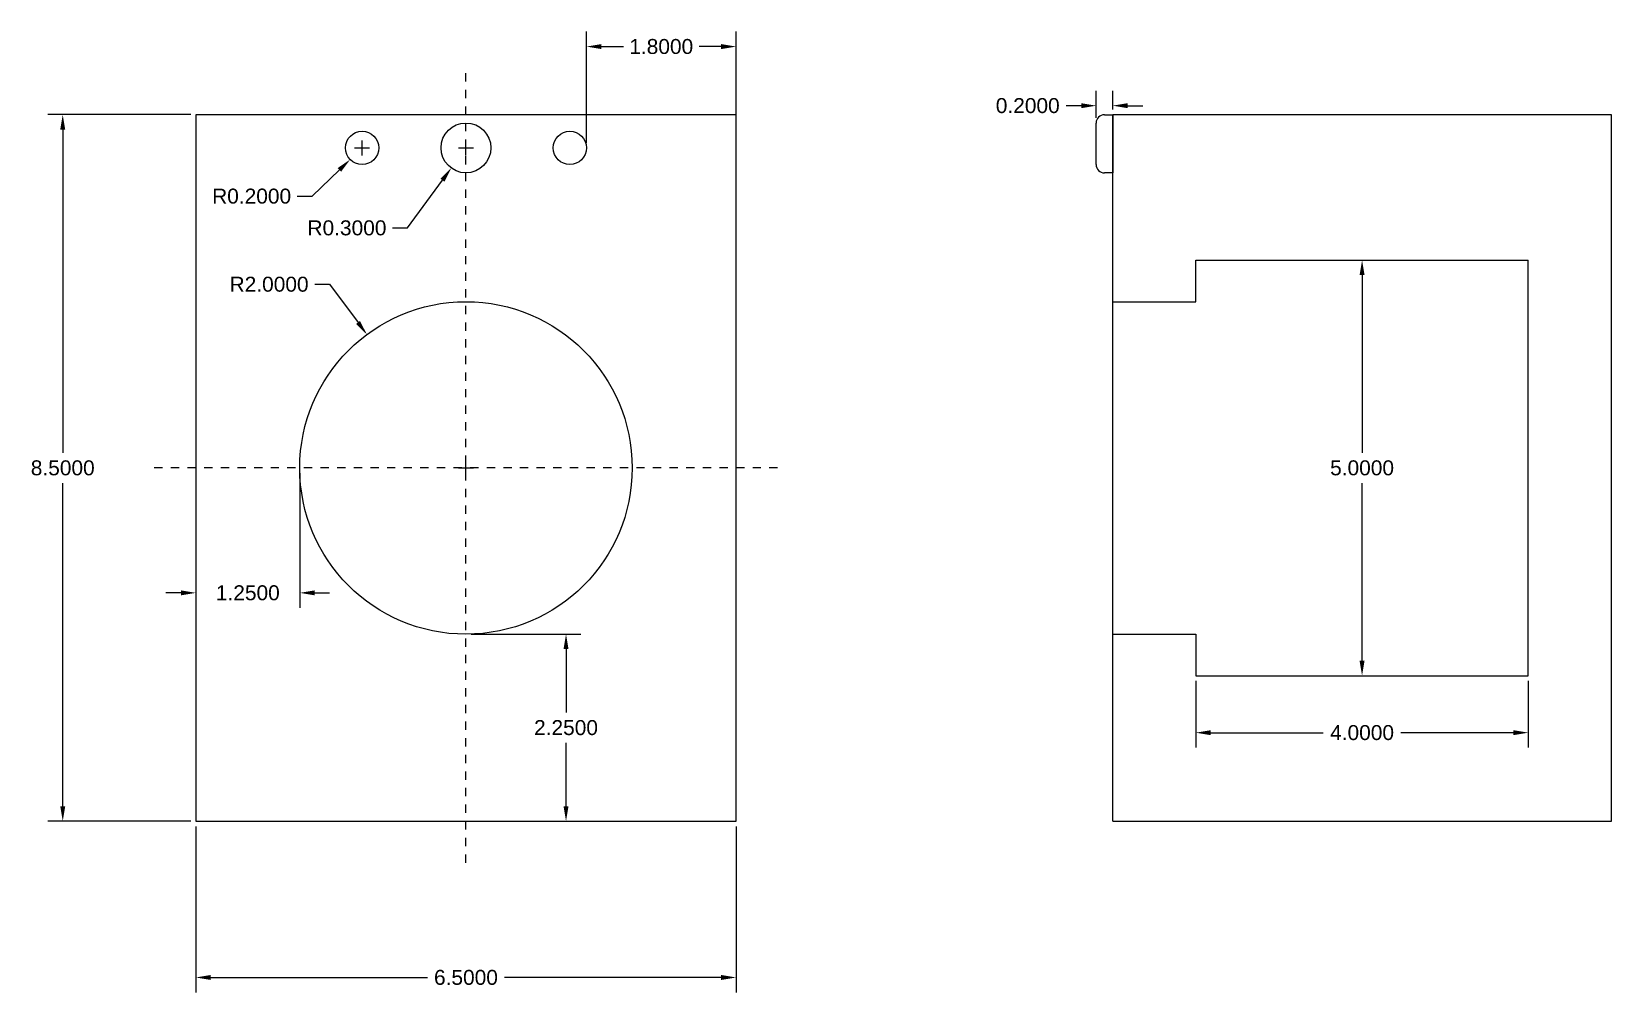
# Model space of a CAD drawing. Header units: millimetres. Extents: x 39.8 to 58.8, y 43.9 to 55.4.
import ezdxf

# ---------------------------------------------------------------- set-up
doc = ezdxf.new("R2010")
doc.units = ezdxf.units.MM
doc.header["$MEASUREMENT"] = 0
doc.linetypes.add('ACAD_ISO10W100', pattern=[18, 12, -3, 0, -3])
for name, color, linetype in [('butoane', 210, 'Continuous'), ('cuva', 130, 'Continuous'), ('dimensiuni', 50, 'Continuous'), ('masina', 170, 'Continuous'), ('mid', 80, 'ACAD_ISO10W100')]:
    doc.layers.add(name, color=color, linetype=linetype)
doc.styles.get("Standard").update_dxf_attribs({"font": 'arial.ttf'})
doc.dimstyles.get("Standard").update_dxf_attribs({"dimtxt": 0.18, "dimasz": 0.18, "dimexe": 0.18, "dimexo": 0.0625, "dimgap": 0.09, "dimtad": 0, "dimtih": 1, "dimtoh": 1, "dimdec": 4, "dimzin": 0, "dimdsep": 46, "dimtxsty": 'Standard', "dimcen": 0.09, "dimadec": 0, "dimazin": 0, "dimtfac": 1, "dimtdec": 4, "dimtofl": 0, "dimtmove": 0, "dimatfit": 3, "dimfxl": 1, "dimtolj": 1, "dimtzin": 0, "dimarcsym": 0})

# ---------------------------------------------------------------- blocks, each defined once
blk = doc.blocks.new('*D3')
at = {"layer": 'Defpoints', "color": 0, "transparency": 16777216}
for p in [(41.753, 54.42), (40.151, 45.92), (41.753, 45.92)]:
    blk.add_point(p, dxfattribs=at)
at = {"layer": 'dimensiuni', "color": 0, "lineweight": -2, "transparency": 16777216}
for p, q in [((41.691, 54.42), (39.971, 54.42)), ((40.151, 54.24), (40.151, 50.351)), ((40.151, 46.1), (40.151, 49.988)), ((41.691, 45.92), (39.971, 45.92))]:
    blk.add_line(p, q, dxfattribs=at)
at = {"layer": 'dimensiuni', "color": 0, "transparency": 16777216}
for points in [[(40.121, 54.24), (40.181, 54.24), (40.151, 54.42)], [(40.121, 46.1), (40.181, 46.1), (40.151, 45.92)]]:
    blk.add_solid(points, dxfattribs=at)
at = {"layer": 'dimensiuni', "color": 0, "transparency": 16777216, "insert": (40.151, 50.17), "char_height": 0.18, "attachment_point": 5}
blk.add_mtext('\\A1;8.5000', dxfattribs=at)
blk = doc.blocks.new('*D4')
at = {"layer": 'Defpoints', "color": 0, "transparency": 16777216}
for p in [(41.753, 45.92), (48.253, 45.92), (48.253, 44.04)]:
    blk.add_point(p, dxfattribs=at)
at = {"layer": 'dimensiuni', "color": 0, "lineweight": -2, "transparency": 16777216}
for p, q in [((41.753, 45.857), (41.753, 43.86)), ((48.253, 45.857), (48.253, 43.86)), ((41.933, 44.04), (44.539, 44.04)), ((48.073, 44.04), (45.467, 44.04))]:
    blk.add_line(p, q, dxfattribs=at)
at = {"layer": 'dimensiuni', "color": 0, "transparency": 16777216}
for points in [[(41.933, 44.07), (41.933, 44.01), (41.753, 44.04)], [(48.073, 44.07), (48.073, 44.01), (48.253, 44.04)]]:
    blk.add_solid(points, dxfattribs=at)
at = {"layer": 'dimensiuni', "color": 0, "transparency": 16777216, "insert": (45.003, 44.04), "char_height": 0.18, "attachment_point": 5}
blk.add_mtext('\\A1;6.5000', dxfattribs=at)
blk = doc.blocks.new('*D5')
at = {"layer": 'Defpoints', "color": 0, "transparency": 16777216}
for p in [(45.003, 48.17), (45.003, 45.92), (46.207, 45.92)]:
    blk.add_point(p, dxfattribs=at)
at = {"layer": 'dimensiuni', "color": 0, "lineweight": -2, "transparency": 16777216}
for p, q in [((45.066, 48.17), (46.387, 48.17)), ((46.207, 47.99), (46.207, 47.226)), ((46.207, 46.1), (46.207, 46.863)), ((45.066, 45.92), (46.387, 45.92))]:
    blk.add_line(p, q, dxfattribs=at)
at = {"layer": 'dimensiuni', "color": 0, "transparency": 16777216}
for points in [[(46.177, 47.99), (46.237, 47.99), (46.207, 48.17)], [(46.177, 46.1), (46.237, 46.1), (46.207, 45.92)]]:
    blk.add_solid(points, dxfattribs=at)
at = {"layer": 'dimensiuni', "color": 0, "transparency": 16777216, "insert": (46.207, 47.045), "char_height": 0.18, "attachment_point": 5}
blk.add_mtext('\\A1;2.2500', dxfattribs=at)
blk = doc.blocks.new('*D6')
at = {"layer": 'Defpoints', "color": 0, "transparency": 16777216}
for p in [(41.753, 50.17), (43.003, 50.17), (41.753, 48.667)]:
    blk.add_point(p, dxfattribs=at)
at = {"layer": 'dimensiuni', "color": 0, "lineweight": -2, "transparency": 16777216}
for p, q in [((41.753, 50.107), (41.753, 48.487)), ((43.003, 50.107), (43.003, 48.487)), ((41.573, 48.667), (41.393, 48.667)), ((43.183, 48.667), (43.363, 48.667))]:
    blk.add_line(p, q, dxfattribs=at)
at = {"layer": 'dimensiuni', "color": 0, "transparency": 16777216}
for points in [[(41.573, 48.697), (41.573, 48.637), (41.753, 48.667)], [(43.183, 48.697), (43.183, 48.637), (43.003, 48.667)]]:
    blk.add_solid(points, dxfattribs=at)
at = {"layer": 'dimensiuni', "color": 0, "transparency": 16777216, "insert": (42.378, 48.667), "char_height": 0.18, "attachment_point": 5}
blk.add_mtext('\\A1;1.2500', dxfattribs=at)
blk = doc.blocks.new('*D7')
at = {"layer": 'Defpoints', "color": 0, "transparency": 16777216}
for p in [(43.811, 51.775), (45.003, 50.17)]:
    blk.add_point(p, dxfattribs=at)
at = {"layer": 'dimensiuni', "color": 0, "lineweight": -2, "transparency": 16777216}
for p, q in [((43.183, 52.379), (43.363, 52.379)), ((43.363, 52.379), (43.704, 51.92)), ((45.003, 50.08), (45.003, 50.26)), ((44.913, 50.17), (45.093, 50.17))]:
    blk.add_line(p, q, dxfattribs=at)
at = {"layer": 'dimensiuni', "color": 0, "transparency": 16777216}
blk.add_solid([(43.728, 51.938), (43.68, 51.902), (43.811, 51.775)], dxfattribs=at)
at = {"layer": 'dimensiuni', "color": 0, "transparency": 16777216, "insert": (42.634, 52.379), "char_height": 0.18, "attachment_point": 5}
blk.add_mtext('\\A1;R2.0000', dxfattribs=at)
blk = doc.blocks.new('*D8')
at = {"layer": 'Defpoints', "color": 0, "transparency": 16777216}
for p in [(43.753, 54.02), (43.609, 53.88)]:
    blk.add_point(p, dxfattribs=at)
at = {"layer": 'dimensiuni', "color": 0, "lineweight": -2, "transparency": 16777216}
for p, q in [((43.663, 54.02), (43.843, 54.02)), ((43.753, 53.93), (43.753, 54.11)), ((43.153, 53.439), (43.48, 53.755)), ((42.973, 53.439), (43.153, 53.439))]:
    blk.add_line(p, q, dxfattribs=at)
at = {"layer": 'dimensiuni', "color": 0, "transparency": 16777216}
blk.add_solid([(43.459, 53.777), (43.501, 53.734), (43.609, 53.88)], dxfattribs=at)
at = {"layer": 'dimensiuni', "color": 0, "transparency": 16777216, "insert": (42.424, 53.439), "char_height": 0.18, "attachment_point": 5}
blk.add_mtext('\\A1;R0.2000', dxfattribs=at)
blk = doc.blocks.new('*D9')
at = {"layer": 'Defpoints', "color": 0, "transparency": 16777216}
for p in [(45.003, 54.02), (44.826, 53.777)]:
    blk.add_point(p, dxfattribs=at)
at = {"layer": 'dimensiuni', "color": 0, "lineweight": -2, "transparency": 16777216}
for p, q in [((44.913, 54.02), (45.093, 54.02)), ((45.003, 53.93), (45.003, 54.11)), ((44.301, 53.057), (44.72, 53.632)), ((44.121, 53.057), (44.301, 53.057))]:
    blk.add_line(p, q, dxfattribs=at)
at = {"layer": 'dimensiuni', "color": 0, "transparency": 16777216}
blk.add_solid([(44.696, 53.65), (44.744, 53.614), (44.826, 53.777)], dxfattribs=at)
at = {"layer": 'dimensiuni', "color": 0, "transparency": 16777216, "insert": (43.571, 53.057), "char_height": 0.18, "attachment_point": 5}
blk.add_mtext('\\A1;R0.3000', dxfattribs=at)
blk = doc.blocks.new('*D10')
at = {"layer": 'Defpoints', "color": 0, "transparency": 16777216}
for p in [(48.253, 55.239), (46.453, 54.02), (48.253, 54.02)]:
    blk.add_point(p, dxfattribs=at)
at = {"layer": 'dimensiuni', "color": 0, "lineweight": -2, "transparency": 16777216}
for p, q in [((46.453, 54.082), (46.453, 55.419)), ((48.253, 54.082), (48.253, 55.419)), ((46.633, 55.239), (46.898, 55.239)), ((48.073, 55.239), (47.808, 55.239))]:
    blk.add_line(p, q, dxfattribs=at)
at = {"layer": 'dimensiuni', "color": 0, "transparency": 16777216}
for points in [[(46.633, 55.269), (46.633, 55.209), (46.453, 55.239)], [(48.073, 55.269), (48.073, 55.209), (48.253, 55.239)]]:
    blk.add_solid(points, dxfattribs=at)
at = {"layer": 'dimensiuni', "color": 0, "transparency": 16777216, "insert": (47.353, 55.239), "char_height": 0.18, "attachment_point": 5}
blk.add_mtext('\\A1;1.8000', dxfattribs=at)
blk = doc.blocks.new('*D11')
at = {"layer": 'Defpoints', "color": 0, "transparency": 16777216}
for p in [(55.786, 52.67), (55.786, 47.67), (55.786, 47.67)]:
    blk.add_point(p, dxfattribs=at)
at = {"layer": 'dimensiuni', "color": 0, "lineweight": -2, "transparency": 16777216}
for p, q in [((55.786, 52.49), (55.786, 50.351)), ((55.786, 47.85), (55.786, 49.988))]:
    blk.add_line(p, q, dxfattribs=at)
at = {"layer": 'dimensiuni', "color": 0, "transparency": 16777216}
for points in [[(55.756, 52.49), (55.816, 52.49), (55.786, 52.67)], [(55.756, 47.85), (55.816, 47.85), (55.786, 47.67)]]:
    blk.add_solid(points, dxfattribs=at)
at = {"layer": 'dimensiuni', "color": 0, "transparency": 16777216, "insert": (55.786, 50.17), "char_height": 0.18, "attachment_point": 5}
blk.add_mtext('\\A1;5.0000', dxfattribs=at)
blk = doc.blocks.new('*D12')
at = {"layer": 'Defpoints', "color": 0, "transparency": 16777216}
for p in [(53.786, 47.67), (57.786, 47.67), (57.786, 46.985)]:
    blk.add_point(p, dxfattribs=at)
at = {"layer": 'dimensiuni', "color": 0, "lineweight": -2, "transparency": 16777216}
for p, q in [((53.786, 47.607), (53.786, 46.805)), ((57.786, 47.607), (57.786, 46.805)), ((53.966, 46.985), (55.319, 46.985)), ((57.606, 46.985), (56.253, 46.985))]:
    blk.add_line(p, q, dxfattribs=at)
at = {"layer": 'dimensiuni', "color": 0, "transparency": 16777216}
for points in [[(53.966, 47.015), (53.966, 46.955), (53.786, 46.985)], [(57.606, 47.015), (57.606, 46.955), (57.786, 46.985)]]:
    blk.add_solid(points, dxfattribs=at)
at = {"layer": 'dimensiuni', "color": 0, "transparency": 16777216, "insert": (55.786, 46.985), "char_height": 0.18, "attachment_point": 5}
blk.add_mtext('\\A1;4.0000', dxfattribs=at)
blk = doc.blocks.new('*D15')
at = {"layer": 'Defpoints', "color": 0, "transparency": 16777216}
for p in [(52.586, 54.528), (52.786, 54.42), (52.586, 54.32)]:
    blk.add_point(p, dxfattribs=at)
at = {"layer": 'dimensiuni', "color": 0, "lineweight": -2, "transparency": 16777216}
for p, q in [((52.586, 54.382), (52.586, 54.708)), ((52.786, 54.482), (52.786, 54.708)), ((52.406, 54.528), (52.226, 54.528)), ((52.966, 54.528), (53.146, 54.528))]:
    blk.add_line(p, q, dxfattribs=at)
at = {"layer": 'dimensiuni', "color": 0, "transparency": 16777216}
for points in [[(52.406, 54.558), (52.406, 54.498), (52.586, 54.528)], [(52.966, 54.558), (52.966, 54.498), (52.786, 54.528)]]:
    blk.add_solid(points, dxfattribs=at)
at = {"layer": 'dimensiuni', "color": 0, "transparency": 16777216, "insert": (51.763, 54.528), "char_height": 0.18, "attachment_point": 5}
blk.add_mtext('\\A1;0.2000', dxfattribs=at)

msp = doc.modelspace()

# ---------------------------------------------------------------- linework, layer by layer
at = {"layer": 'butoane'}
for p, q in [((52.68634, 54.41953), (52.78634, 54.41953)), ((52.78634, 54.41953), (52.78634, 53.71953)), ((52.58634, 53.81953), (52.58634, 54.31953)), ((52.78634, 53.71953), (52.68634, 53.71953))]:
    msp.add_line(p, q, dxfattribs=at)
for centre, radius in [((43.7532, 54.01953), 0.2), ((45.0032, 54.01953), 0.3), ((46.2532, 54.01953), 0.2)]:
    msp.add_circle(centre, radius, dxfattribs=at)
for centre, start, end in [((52.68634, 54.31953), 90, 180), ((52.68634, 53.81953), 180, 270)]:
    msp.add_arc(centre, 0.1, start, end, dxfattribs=at)
at = {"layer": 'cuva'}
for p, q in [((53.78634, 52.16953), (53.78634, 52.66953)), ((53.78634, 52.66953), (57.78634, 52.66953)), ((57.78634, 47.66953), (57.78634, 52.66953)), ((52.78634, 52.16953), (53.78634, 52.16953)), ((52.78634, 48.16953), (53.78634, 48.16953)), ((53.78634, 48.16953), (53.78634, 47.66953)), ((53.78634, 47.66953), (57.78634, 47.66953))]:
    msp.add_line(p, q, dxfattribs=at)
msp.add_circle((45.0032, 50.16953), 2, dxfattribs=at)
at = {"layer": 'masina'}
for p, q in [((41.7532, 54.41953), (41.7532, 45.91953)), ((48.2532, 54.41953), (41.7532, 54.41953)), ((48.2532, 45.91953), (48.2532, 54.41953)), ((52.78634, 45.91953), (52.78634, 54.41953)), ((58.78634, 54.41953), (52.78634, 54.41953)), ((58.78634, 45.91953), (58.78634, 54.41953)), ((41.7532, 45.91953), (48.2532, 45.91953)), ((52.78634, 45.91953), (58.78634, 45.91953))]:
    msp.add_line(p, q, dxfattribs=at)
at = {"layer": 'mid', "ltscale": 0.001}
for p, q in [((45.0032, 45.41953), (45.0032, 54.91953)), ((48.7532, 50.16953), (41.2532, 50.16953))]:
    msp.add_line(p, q, dxfattribs=at)

# ---------------------------------------------------------------- dimensions: what is measured, and where the dimension line sits
at = {"layer": 'dimensiuni'}
dim = msp.add_linear_dim(base=(48.2532, 55.23917), p1=(46.4532, 54.01953), p2=(48.2532, 54.01953), dimstyle='Standard', override={"dimse2": 0, "dimsd2": 0}, dxfattribs=at)
dim.commit()
dim.dimension.update_dxf_attribs({"geometry": '*D10', "text_midpoint": (47.3532, 55.23917)})
for base, p1, p2, picture, middle in [((52.58634, 54.52755), (52.78634, 54.41953), (52.58634, 54.31953), '*D15', (51.76302, 54.52755)), ((41.7532, 48.66663), (43.0032, 50.16953), (41.7532, 50.16953), '*D6', (42.3782, 48.66663)), ((57.78634, 46.98452), (53.78634, 47.66953), (57.78634, 47.66953), '*D12', (55.78634, 46.98452)), ((48.2532, 44.04042), (41.7532, 45.91953), (48.2532, 45.91953), '*D4', (45.0032, 44.04042))]:
    dim = msp.add_linear_dim(base=base, p1=p1, p2=p2, dimstyle='Standard', dxfattribs=at)
    dim.commit()
    dim.dimension.update_dxf_attribs({"geometry": picture, "text_midpoint": middle})
for base, p1, p2, picture, middle in [((40.15118, 45.91953), (41.7532, 54.41953), (41.7532, 45.91953), '*D3', (40.15118, 50.16953)), ((46.20657, 45.91953), (45.0032, 48.16953), (45.0032, 45.91953), '*D5', (46.20657, 47.04453))]:
    dim = msp.add_linear_dim(base=base, p1=p1, p2=p2, angle=90, dimstyle='Standard', dxfattribs=at)
    dim.commit()
    dim.dimension.update_dxf_attribs({"geometry": picture, "text_midpoint": middle})
for center, mpoint, picture, middle in [((43.7532, 54.01953), (43.60945, 53.88048), '*D8', (42.42382, 53.43925)), ((45.0032, 54.01953), (44.82631, 53.77722), '*D9', (43.57112, 53.05708)), ((45.0032, 50.16953), (43.81109, 51.77541), '*D7', (42.63354, 52.37903))]:
    dim = msp.add_radius_dim(center=center, mpoint=mpoint, dimstyle='Standard', dxfattribs=at)
    dim.commit()
    dim.dimension.update_dxf_attribs({"geometry": picture, "text_midpoint": middle, "dimtype": 164})
dim = msp.add_linear_dim(base=(55.78634, 47.66953), p1=(55.78634, 52.66953), p2=(55.78634, 47.66953), angle=90, dimstyle='Standard', override={"dimse1": 1, "dimse2": 1}, dxfattribs=at)
dim.commit()
dim.dimension.update_dxf_attribs({"geometry": '*D11', "text_midpoint": (55.78634, 50.16953)})

doc.saveas('drawing.dxf')
